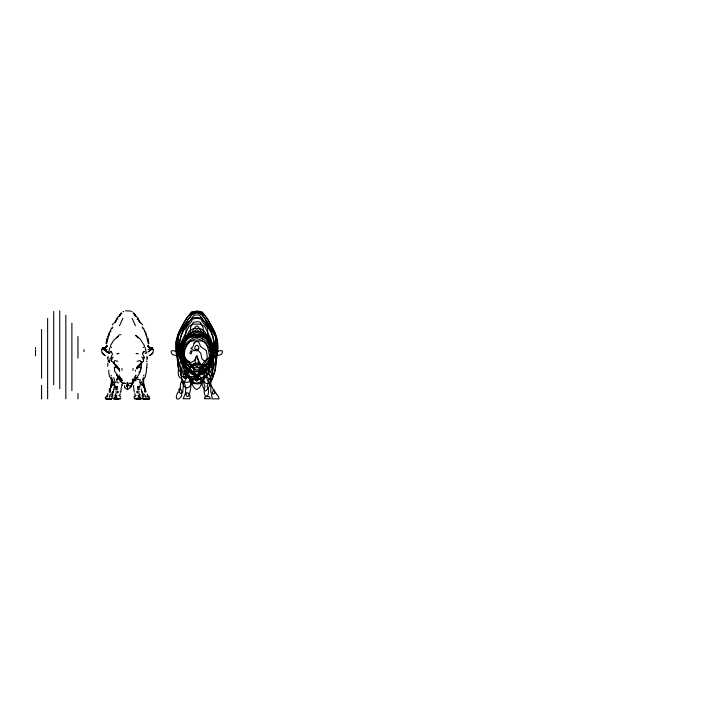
<?xml version="1.0" encoding="UTF-8"?>
<svg xmlns="http://www.w3.org/2000/svg" width="710" height="710" viewBox="0 0 710 710"><rect width="100%" height="100%" fill="white"/><g stroke="black" fill="none" stroke-linecap="round" stroke-linejoin="round"><path stroke-width="1.06" d="M146.047 391.849L143.642 383.258L143.677 377.951M109.145 373.913L109.402 376.336L112.295 379.806L112.739 382.442M112.766 381.989L112.766 381.323L114.532 382.903L114.807 385.423L116.156 387.536L115.082 386.666M133.551 382.397L133.48 380.516M140.26 398.78L134.35 398.727L141.308 398.851L138.974 398.736L138.175 395.026M178.663 390.314L179.168 388.982L180.189 388.902C182.461 390.5 181.804 394.041 181.432 396.34C175.982 403.102 174.864 396.198 178.352 391.849M119.085 375.022L119.582 377.835M145.834 373.913L145.16 377.17L142.692 379.806M107.769 366.342L107.867 363.227M109.961 360.662L110.05 358.302M131.847 384.474L130.622 387.447L127.489 389.63L124.427 387.447L124.907 387.367M110.405 386.897L111.364 383.258L111.31 377.951M106.429 346.888L106.5 345.016M132.956 370.309L133.036 368.49M147.485 395.71L147.485 394.121M133.675 379.992L133.516 382.548L130.649 383.631M114.949 364.425L111.381 360.893L111.834 358.683L113.183 357.023M109.331 390.314L109.438 388.601M146.855 357.991L146.952 356.402M142.87 394.982L142.967 393.278L142.391 393.926L141.166 388.849M140.82 369.795L141.769 362.322L140.749 364.195M104.201 350.58L105.044 347.829L107.387 346.054L105.417 347.722L104.734 350.349M119.963 395.115L120.088 393.553M135.379 371.215L135.468 370.132M106.314 343.223L107.006 338.146M109.562 391.867L111.213 385.006L111.931 377.791M120.727 392.08L121.463 386.506M101.592 349.657L101.965 352.657L104.796 354.849M113.822 389.293L112.597 394.378L112.02 393.278L113.094 391.503L112.251 393.269M109.89 347.465L108.683 352.506M145.55 397.263L145.719 395.772M117.514 386.4L117.088 389.896M112.996 381.004L111.266 387.616M118.144 391.281L118.135 392.754M110.618 389.648L110.281 392.284M150.014 347.625L151.913 348.095L149.774 347.58L147.591 346.054L150.218 348.796L150.254 350.349M137.536 392.665L137.722 391.29M134.243 397.165L134.811 396.269L134.323 396.269M116.697 386.586L116.094 390.092M140.101 364.922C138.672 364.976 140.953 363.449 140.447 364.177L140.766 363.804M139.018 398.656L139.329 396.757L138.743 395.577M114.017 389.488L114.363 387.411M139.968 364.993L139.55 364.692M146.074 373.327L147.094 363.227M107.742 338.697L107.538 339.868L107.831 338.315M116.857 398.807L120.638 398.727L115.961 398.656L116.804 395.026M140.207 370.993L140.908 367.212M111.301 358.656L111.221 356.908L112.482 354.095L111.284 351.503L110.307 351.414L110.139 352.08M106.793 342.353L107.467 339.282L106.899 341.856M111.381 360.893L111.541 360.103M115.89 389.107L116.254 387.385M146.863 360.112L147.405 357.636M139.613 382.601L140.287 379.788L135.415 378.865L134.545 380.374L135.415 378.865L135.867 380.862L133.418 380.178M108.089 337.543L109.198 332.608M121.525 379.495L121.463 381.802C121.49 383.018 125.599 383.897 124.703 383.107M114.141 387.456L114.647 385.335M138.787 366.6L138.938 365.952M115.375 364.762L118.206 367.913M112.863 385.486L113.218 384.075M112.127 393.198L112.544 391.529M142.648 393.526L142.24 396.171L142.506 395.248L144.609 394.361M139.053 397.28L138.805 396.855L138.228 398.7L139.329 396.757L140.882 398.7M130.631 387.101L132.965 382.433M132.504 384.101L133.427 380.817L132.85 381.279M133.427 380.817L133.196 381.598L135.006 379.397M107.174 398.807L111.772 398.763C113.715 398.15 101.743 400.848 106.154 396.491L107.742 394.795M150.422 349.844L150.795 348.601L147.591 346.054L151.976 349.427L153.005 349.187M134.11 378.261L133.773 378.883M138.228 398.7L138.805 396.855M108.364 336.824L108.834 335.368M127.489 384.003L126.602 386.728L127.356 383.773M143.651 359.109L144.263 357.334L142.497 354.095L143.704 351.503L144.671 351.414L144.849 352.08M150.405 349.054L149.748 350.687M116.529 396.855L116.751 398.7L115.659 396.757L116.245 395.577M143.553 375.874L143.846 375.2M111.488 328.047L108.745 335.084L109.402 333.673M139.888 396.286L139.701 396.704L138.619 395.47L139.4 395.461M119.52 325.748L122.892 318.257M114.319 363.28L113.733 362.091L114.754 360.582L117.824 361.301M111.923 328.828L112.792 327.008M120.638 313.758L119.928 315.222L120.975 313.287L119.582 315.728M141.805 357.023L143.154 358.683L143.606 360.893L140.03 364.425L140.5 363.458M110.432 345.788L113.334 340.756L117.612 336.531M115.464 321.435L117.132 318.08L120.425 314.397M140.66 370.664L138.92 372.546M183.553 337.49L188.931 326.423L192.747 324.159L200.903 324.159L204.728 326.423L211.163 339.513L211.571 344.865L211.021 346.817L209.45 348.326L210.515 353.58L209.308 359.278L200.681 372.093L196.821 374.552L193.076 372.945C189.845 366.316 181.787 359.384 183.819 351.707C184.565 347.172 179.665 342.211 183.535 337.525M136.657 378.048L139.994 372.43M143.171 359.269L144.263 357.334M136.844 392.754L136.835 391.281M135.397 377.835L135.894 375.022L134.385 377.747M101.974 349.187L103.074 347.749L105.044 347.58L107.387 346.054L104.184 348.601L104.565 349.844M133.462 379.495L133.516 381.802C133.489 383.018 129.38 383.897 130.276 383.107M121.437 382.397L121.215 378.883L121.827 378.98M114.683 322.624L115.916 320.458M115.934 397.28L116.183 396.855L116.751 398.7M119.546 315.994L119.28 316.456L121.277 313.705M139.018 367.434L139.728 366.262M141.574 384.651L142.257 383.524M102.462 348.654L103.03 347.74L105.044 347.58M114.106 398.7L115.659 396.757L115.961 398.656L113.68 398.851L118.366 398.993M117.745 337.135L118.623 335.777L116.6 337.889M138.725 366.085L138.13 366.564L139.604 364.762M207.391 359.331L209.583 357.565L211.065 354.849L210.249 350.793L213.488 347.154C215.476 335.945 207.462 326.351 201.462 317.734L192.197 317.734C186.206 326.351 178.157 335.945 180.171 347.154L183.402 350.793L182.585 354.849C184.671 358.426 187.822 360.849 189.889 364.585L193.83 369.475L196.821 378.971L198.259 377.773L199.004 372.253L207.409 359.304M203.61 377.658L205.208 376.948L208.9 372.031C207.915 364.612 214.216 358.266 212.343 350.358C211.376 341.332 203.983 334.339 196.83 329.635C184.662 336.291 176.257 352.142 184.121 365.197C194.034 377.818 208.518 370.833 213.506 358.275C216.479 354.947 213.79 349.666 213.728 345.539C211.136 339.797 206.211 334.49 199.395 334.863C191.505 333.478 183.437 337.019 180.393 344.616C178.645 348.361 179.408 352.799 178.654 356.677C182.044 360.21 185.177 364.842 185.097 369.892L188.239 376.566L190.173 377.853L190.804 382.468L192.099 383.329L198.054 383.968L202.288 382.983L203.628 377.631M107.529 336.762L108.479 335.36M138.592 367.23L136.693 368.907M119.866 315.533L120.478 314.636M112.322 324.905L113.44 323.298M185.186 394.014L183.18 398.745L189.384 398.727A2.032 2.032 0 0 0 189.703 398.798C191.451 396.304 187.875 390.136 185.23 393.952M140.03 364.425L140.651 363.555M206.45 368.082C198.188 383.95 188.106 371.401 182.834 361.585C175.592 350.403 187.36 339.975 185.94 328.952C186.801 324.816 191.922 323.219 192.348 319.145L196.83 318.133L201.312 319.145C201.738 323.219 206.858 324.816 207.71 328.952L207.506 334.099L212.015 345.557L213.08 351.459L211.846 359.011L208.323 365.89L206.477 368.046L207.4 366.955M139.905 365.295L136.506 368.401M137.651 398.692L138.45 396.855M151.416 354.805L152.819 353.048M102.79 348.557L105.364 347.501L104.512 348.166M144.396 346.586L143.42 347.536M143.109 352.799L143.704 351.503M115.65 393.855L114.913 395.647M138.343 367.372L137.234 368.472M138.885 367.141L139.382 366.608M114.656 322.89L116.129 321.275M132.726 383.001L133.453 382.228M137.394 366.804L137.944 366.174L136.533 367.647M141.876 381.43L140.456 382.903L140.127 385.53L138.832 387.536L139.87 386.666M117.141 337.348L118.206 336.265M136.471 368.312L138.255 366.369M102.098 348.708L103.074 347.749L104.805 347.625M103.953 348.725L105.062 347.74L103.012 349.427L102.382 349.027M134.261 396.686L134.811 396.269M148.15 351.876L149.49 350.909L148.496 351.698M107.885 393.482L107.574 394.645M138.13 365.535L138.858 365.046M150.192 354.849L153.023 352.657L153.387 349.657M111.931 397.165L111.852 396.358L109.943 395.914M210.382 347.838C205.004 334.188 185.887 332.431 180.446 347.154C184.618 358.861 174.749 348.459 171.163 351.104C170.613 358.328 183.082 352.932 180.784 359.828L183.304 361.576L183.428 363.689L185.132 367.017L187.742 368.375L189.188 375.581C192.596 380.4 201.054 380.356 204.471 375.581L205.909 368.375L208.518 367.017L208.997 365.197L213.71 359.003L214.713 350.199L216.266 346.56L215.867 337.658L214.322 333.443L211.118 329.271L205.314 319.109L201.578 314.734L196.83 312.915L192.073 314.734L188.336 319.109L182.532 329.271L179.328 333.443L177.784 337.658L177.385 346.56L178.938 350.199L179.941 359.003L186.748 367.372L187.937 369.812L185.798 371.312L185.381 372.688L185.115 374.463L185.993 378.652L184.28 382.291L185.789 387.873L185.523 392.896L186.961 396.491L188.283 396.384C190.457 392 192.135 384.305 189.41 379.788L189.792 380.4L191.824 379.504L191.531 378.394L190.333 378.519C192.827 377.445 194.895 379.788 196.83 380.959L199.173 378.945L202.909 377.507L206.432 374.969L209.663 371.463L209.592 365.641L210.346 361.576L212.876 359.828C210.577 352.932 223.038 358.328 222.487 351.104C218.982 348.397 209.299 358.905 213.213 347.154C202.563 323.52 175.326 344.323 181.769 363.555C184.378 367.718 176.826 375.785 183.872 377.312C189.224 373.593 189.375 364.576 196.83 363.387L199.359 364.301L206.85 364.771L209.335 363.555C211.03 355.311 212.645 345.291 206.406 338.342C202.545 334.445 196.226 332.404 191.256 335.484C183.81 339.007 181.512 348.734 183.251 356.207C182.754 365.659 186.109 365.295 194.078 364.15L195.383 365.898L201.028 368.508L204.968 369.067L208.474 371.374L210.737 371.703C216.009 364.789 212.343 355.497 210.4 347.9M135.432 395.931L136.196 395.568M105.861 398.763L107.103 398.798M118.783 382.85L116.91 382.566L116.91 379.193L119.298 378.412M103.074 348.095L105.044 347.492M145.195 353.473L146.988 352.932M148.071 396.712L148.834 396.491L149.748 398.913L143.358 398.807M204.755 398.718L204.622 397.156L206.637 396.18L209.45 396.783L210.337 398.745L204.853 398.7M116.342 393.127L116.973 392.95M118.818 377.951L117.035 378.43L120.096 378.146M139.746 364.603L139.506 364.656M146.482 397.103L147.36 396.908M151.532 347.829L152.517 348.654M145.044 395.914L143.136 396.358L143.056 397.165M137.163 361.301L140.234 360.582L141.246 362.091L141.015 361.674M111.63 398.807L105.541 398.763M147.813 398.807L142.453 398.763L149.508 398.763M124.374 383.409L126.309 383.169M136.622 398.993L138.13 398.807M116.91 379.193L119.573 378.865L120.815 380.169L120.425 380.418L119.573 378.865L120.256 381.714M114.727 398.78L116.014 398.736M119.253 334.8L120.895 334.712M131.27 311.504L131.936 311.468M118.153 398.78L118.907 398.754M146.029 398.816L146.961 398.816M121.099 313.012L121.889 313.012M132.947 313.012L133.879 313.012M116.635 319.083L117.913 319.083M137.074 319.083L138.352 319.083M110.094 331.215L111.053 331.215M144.405 331.215L144.893 331.215M106.314 343.347L106.917 343.347M148.053 343.347L148.665 343.347L147.982 338.146M101.725 349.418L102.533 349.418M103.837 349.418L104.698 349.418M106.296 349.418L106.961 349.418M148.026 349.418L148.692 349.418M150.28 349.418L151.026 349.418M104.343 355.479L105.506 355.479M149.189 355.479L150.644 355.479M108 361.55L108.523 361.55M146.491 361.55L146.97 361.55M146.375 367.611L147.023 367.611M111.248 379.743L112.162 379.743M142.834 379.743L143.668 379.743M133.205 385.814L133.906 385.814M108.932 391.885L109.748 391.885M112.97 391.885L113.627 391.885M115.623 391.885L116.165 391.885M120.105 391.885L120.744 391.885M138.823 391.885L139.364 391.885M141.538 391.885L142.364 391.885M105.471 397.946L106.136 397.946M111.914 397.946L112.615 397.946M113.964 397.946L114.771 397.946M120.176 397.946L120.851 397.946M134.137 397.946L134.722 397.946M140.154 397.946L141.015 397.946M142.373 397.946L143.083 397.946M148.78 397.946L149.526 397.946M109.358 398.763L111.479 398.763M143.509 398.763L145.63 398.763M108.026 398.816L110.396 398.887M115.588 395.461L116.36 395.47L115.286 396.704L115.1 396.286M111.133 357.343L111.807 359.269M147.884 398.798L149.127 398.763M136.08 398.754L136.826 398.78M123.052 311.468L123.718 311.504M125.528 310.829L130.489 311.015M115.26 366.262L116.209 367.443M152.881 348.708L151.904 347.749L149.774 347.58L150.227 347.678M107.911 352.435L109.473 352.568M136.178 377.658L137.988 377.844M114.097 363.768L115.481 364.487M128.67 383.169L130.613 383.409M124.33 383.631L121.463 382.548L121.312 379.992M106.438 351.734L107.734 352.133M121.898 379.042L120.842 378.67L121.366 379.096M106.926 396.712L107.627 396.908M115.233 364.603L115.508 364.86M138.015 392.95L138.645 393.127M146.828 336.513L145.816 334.712M105.497 350.909L107.671 352.027M149.774 347.492L151.913 348.095M149.402 347.722L150.547 348.894L150.777 350.58M107.991 352.932L109.793 353.473M120.585 396.579L120.168 396.269M118.792 395.568L119.555 395.931M201.436 338.297L203.113 339.114M139.329 394.645L140.127 395.071L139.329 393.855M109.997 394.139L112.482 395.248L112.748 396.18L112.677 394.831M151.789 347.989L149.455 347.501L152.197 348.557M116.12 365.046L116.857 365.535M118.703 368.561L119.608 371.215L118.978 368.809L115.073 365.295M114.993 367.647L114.257 367.141L114.647 370.034M114.008 385.095L112.73 383.524M140.234 322.26L142.666 324.905M111.568 347.536L110.591 346.586M106.811 352.045L106.154 350.767L106.864 351.707M117.745 368.472L116.635 367.372M115.597 366.608L116.103 367.141M118.739 377.347L114.328 370.673M117.052 366.236L117.745 366.964M147.245 394.795L148.834 396.491M118.561 377.241L116.467 374.569L118.33 378.048M121.525 382.228L122.253 383.001M138.858 321.275L140.323 322.89M118.286 368.907L116.396 367.23M132.726 379.646L132.273 379.14L133.045 380.711M102.169 353.048L103.571 354.805M117.336 398.692L116.183 396.855M119.679 376.557L120.593 377.747M134.563 314.397L137.846 318.08L139.524 321.435M209.113 327.203C213.834 334.951 214.455 344.03 215.867 352.63C210.621 356.837 211.607 365.277 205.731 368.987L204.906 371.889L203.397 374.09L198.454 374.747L196.83 376.469L194.318 374.347L191.354 374.001L189.384 371.694L187.972 368.339L184.467 365.703L180.42 355.817L177.793 352.63C178.955 341.892 181.174 330.94 187.83 321.994C192.587 321.08 191.593 314.104 196.83 315C202.057 314.104 201.072 321.08 205.82 321.994L209.148 327.248M137.829 318.79L140.305 322.624M133.711 313.705L135.708 316.456L134.501 314.636M127.782 384.012L129.069 385.956L127.64 384.012L127.489 389.63M121.8 380.152L122.324 380.862L121.916 380.187M137.234 337.135L136.355 335.777L138.379 337.889L135.53 335.342L139.728 338.448L144.547 345.788M182.106 381.314C184.813 392.612 191.07 387.607 193.51 379.335L193.999 376.717L194.664 376.504L194.824 379.193L196.821 380.649L199.963 378.732L201.489 378.874L202.252 380.551L204.169 379.974L203.77 383.551L204.959 386.32C204.089 389.692 203.024 395.727 206.974 396.801C209.139 393.917 209.042 389.559 207.071 386.48L208.403 382.654L208.607 379.681L210.204 378.483L211.296 376.362L215.742 359.766L217.553 341.767L215.068 332.866L207.435 318.595L203.007 313.669L200.238 311.956L197.318 311.317L193.413 311.956L190.653 313.669L186.215 318.595L178.583 332.866L176.107 341.767L177.624 357.92L179.994 366.351L182.097 381.998M135.397 315.728L134.012 313.287L135.051 315.222L134.35 313.758M113.849 362.313L114.487 363.458M138.894 390.092L138.281 386.586L139.08 389.115M151.904 347.749L152.606 349.027M110.911 351.645L111.47 352.684L111.284 351.503M113.68 377.631L115.375 382.601M142.186 327.008L143.056 328.828M105.24 350.687L104.574 349.054M146.296 352.506L145.097 347.465M138.281 386.586L138.619 387.305M132.087 318.257L135.468 325.748M133.551 386.471L134.261 392.08M143.5 328.047L145.541 333.425M118.978 368.809L119.511 370.132M108.736 360.369L109.5 362.703L109.216 361.079M111.142 375.2L111.364 375.892M183.517 382.726L182.701 392.435L180.544 393.544L178.982 392.062C181.636 389.186 178.796 380.205 183.153 381.572L183.544 382.805M143.722 387.642L142.169 382.53M143.021 377.897L143.722 385.202L145.408 391.929M141.814 384.154L142.186 385.601M145.781 332.608L146.899 337.543M148.079 341.856L147.52 339.282L148.186 342.353M107.583 357.636L108.115 360.112M143.438 360.103L143.606 360.893M147.156 338.315L147.449 339.868L147.236 338.697M124.49 385.636L124.64 386.533M137.9 389.896L137.474 386.426M130.347 385.477L130.187 387.642M117.265 391.29L117.443 392.665M144.52 390.882L144.68 392.08M109.269 395.772L109.438 397.263M148.674 343.223L148.319 339.593L148.647 343.383M134.891 393.553L135.024 395.115M108.026 356.402L108.124 357.991M121.942 368.49L122.022 370.309M148.479 345.016L148.559 346.888M107.494 395.204L107.512 395.71M108.763 370.132L108.834 373.327M127.489 382.291L127.489 383.293M84.037 349.639L84.037 351.681M77.967 336.531L77.967 358.115M77.967 393.42L77.967 398.887M71.896 323.05L71.896 390.589M65.835 315.187L65.835 398.789M59.764 310.847L59.764 388.805M53.703 311.477L53.703 384.82M47.632 318.417L47.632 398.816M41.571 329.422L41.571 378.279M41.571 385.344L41.571 398.931M35.5 347.536L35.5 348.681M35.5 349.808L35.5 355.834M176.852 354.956L178.183 359.615L177.97 366.839L179.47 371.073L186.659 375.51L188.283 377.915L189.73 376.708L192.685 376.593L194.859 375.093L196.865 376.477L198.969 375.776C202.678 378.146 204.152 386.586 209.672 382.406C214.367 375.59 216.905 367.381 215.618 358.586C218.831 351.716 214.731 343.729 215.698 336.558L214.003 334.445L212.077 329.049C209.911 325.508 206.512 320.769 203.486 317.121C203.051 310.829 190.599 310.829 190.165 317.121C187.147 320.769 183.739 325.508 181.582 329.049L179.648 334.445L177.962 336.558L178.29 339.895L176.852 354.956M203.912 376.336C205.634 380.391 198.267 381.075 201.267 384.465L199.705 387.562L196.83 389.506L195.365 388.92L193.262 386.497L191.061 380.995L188.141 377.205L185.124 363.573L182.532 356.731L182.239 352.701L183.721 341.12L189.304 331.126L192.863 328.854L196.83 328.286L200.788 328.854L204.347 331.126C210.586 340.196 213.887 352.195 209.059 362.703L206.548 365.277L203.912 376.336M210.346 378.004C209.264 383.888 212.982 388.148 215.015 393.047L213.39 393.988C208.412 394.05 212.663 386.826 209.752 384.563C208.332 381.545 204.4 376.371 207.719 373.469L209.219 373.531L210.346 378.004M209.485 356.021L209.006 358.044L204.267 361.532L201.551 365.384L199.643 370.221L196.83 371.507L194.007 370.221L193.04 366.99L189.384 361.532C180.402 358.062 185.017 345.149 190.937 340.88L202.714 340.88C208.243 344.004 208.323 350.527 209.485 356.021M209.556 369.058C208.722 375.936 196.963 389.559 190.928 379.406C181.423 374.782 184.973 362.961 179.053 355.763C178.982 347.367 183.535 339.637 189.392 333.904C193.59 330.62 200.06 330.62 204.258 333.904L205.394 335.617C213.346 342.424 218.52 355.737 209.778 364.07L209.556 369.058M213.55 352.843C214.171 363.023 204.906 375.492 194.327 374.56L187.254 369.582L184.928 366.99L181.946 362.508L180.127 355.062L180.393 349.604L181.902 344.439L185.523 338.031L190.28 332.44L190.608 327.203L193.502 322.225L198.028 321.71L200.158 322.225L203.051 327.203L203.379 332.44L208.128 338.031L211.757 344.439L213.55 352.843M181.636 348.992L181.37 356.18L179.674 365.517L182.905 371.774L185.274 371.108L188.07 368.259L190.404 367.478L196.821 363.218L207.675 367.061L210.763 367.469C216.177 362.233 210.701 353.438 211.802 346.586C210.932 341.829 206.432 338.732 202.412 336.664C194.123 332.236 181.76 339.611 181.636 348.992M211.713 357.68C209.042 363.635 213.462 368.88 212.334 374.507L211.269 375.377L209.707 375.279C203.593 370.851 200.247 363.635 196.83 356.988L196.501 356.802C194.62 363.342 185.159 365.33 183.411 357.84C181.44 348.725 188.203 340.525 196.83 338.679C205.598 340.614 211.669 348.699 211.713 357.68M206.441 373.602L206.672 376.096L207.923 377.933L211.243 380.134L212.938 376.912L212.441 374.951L209.397 370.212L207.293 368.721A1.846 1.846 0 0 0 206.406 368.872L205.882 369.12L206.441 373.602M214.748 371.01C212.281 377.809 210.657 386.409 205.66 391.086L204.684 390.376L202.323 385.379L201.347 380.959C195.356 372.599 191.913 383.258 185.949 382.308C182.408 383.231 183.189 378.031 179.905 377.613C176.861 374.631 178.991 370.034 178.396 366.44A56.303 56.303 0 0 1 177.438 360.343L175.92 351.344C173.994 336.602 182.985 323.334 191.318 311.956L197.211 311.078L202.332 311.956C210.63 323.37 219.692 336.558 217.73 351.344L214.748 371.01M213.24 353.11C213.763 359.997 211.003 366.99 204.924 370.629C199.466 371.783 198.516 377.063 196.83 380.95C194.629 378.572 195.924 373.345 191.62 372.226C188.079 370.478 184.857 367.86 182.718 364.532C177.811 354.752 180.748 342.255 188.922 335.102C193.173 333.425 195.853 320.308 199.581 329.014C204.657 336.496 214.065 342.673 213.24 353.11M211.269 353.127C210.799 357.574 209.494 362.34 206.415 365.659C200.389 368.508 193.28 368.543 187.262 365.632C177.385 355.08 184.094 336.664 196.83 332.102C205.296 335.031 210.968 344.492 211.269 353.127M187.52 374.667C186.819 384.128 179.106 373.93 185.984 371.658L187.174 372.617L187.52 374.667M216.665 394.37L218.529 396.588L218.999 398.878L211.908 398.869L212.121 396.624L211.447 395.568L213.595 389.311L216.665 394.37M193.999 363.662C191.194 369.821 200.22 373.043 199.892 365.81L199.208 363.351L197.318 363.298L196.83 364.558L196.084 363.2L193.999 363.662M106.615 339.824L106.34 343.383L106.615 339.824M198.241 359.695L198.33 365.215L196.83 366.369L195.33 365.215L195.028 362.819L195.534 358.195L196.83 355.417L198.241 359.695M198.356 349.293L198.17 350.296L196.83 351.033L195.49 350.296L194.691 347.909L195.374 345.974L196.83 345.246L198.285 345.974L198.969 347.909L198.356 349.293M191.975 351.006L191.132 353.988L189.765 353.26L190.768 350.917L191.975 351.006M194.141 343.054L193.111 346.471L190.901 348.708L192.508 349.134L193.874 350.882L196.874 349.134L200.788 353.26L201.906 358.843L203.743 360.538L205.802 360.449L206.557 359.872L207.276 356.731L206.344 350.625L200.557 346.471A7.757 7.757 0 0 1 199.616 343.693L198.356 341.829L196.83 341.279L194.141 343.054M121.951 384.651L122.076 385.468L121.951 384.651M118.011 353.518L116.893 353.731L118.907 353.473L118.011 353.518M136.968 353.518L136.08 353.473L138.095 353.731L136.968 353.518"/></g></svg>
